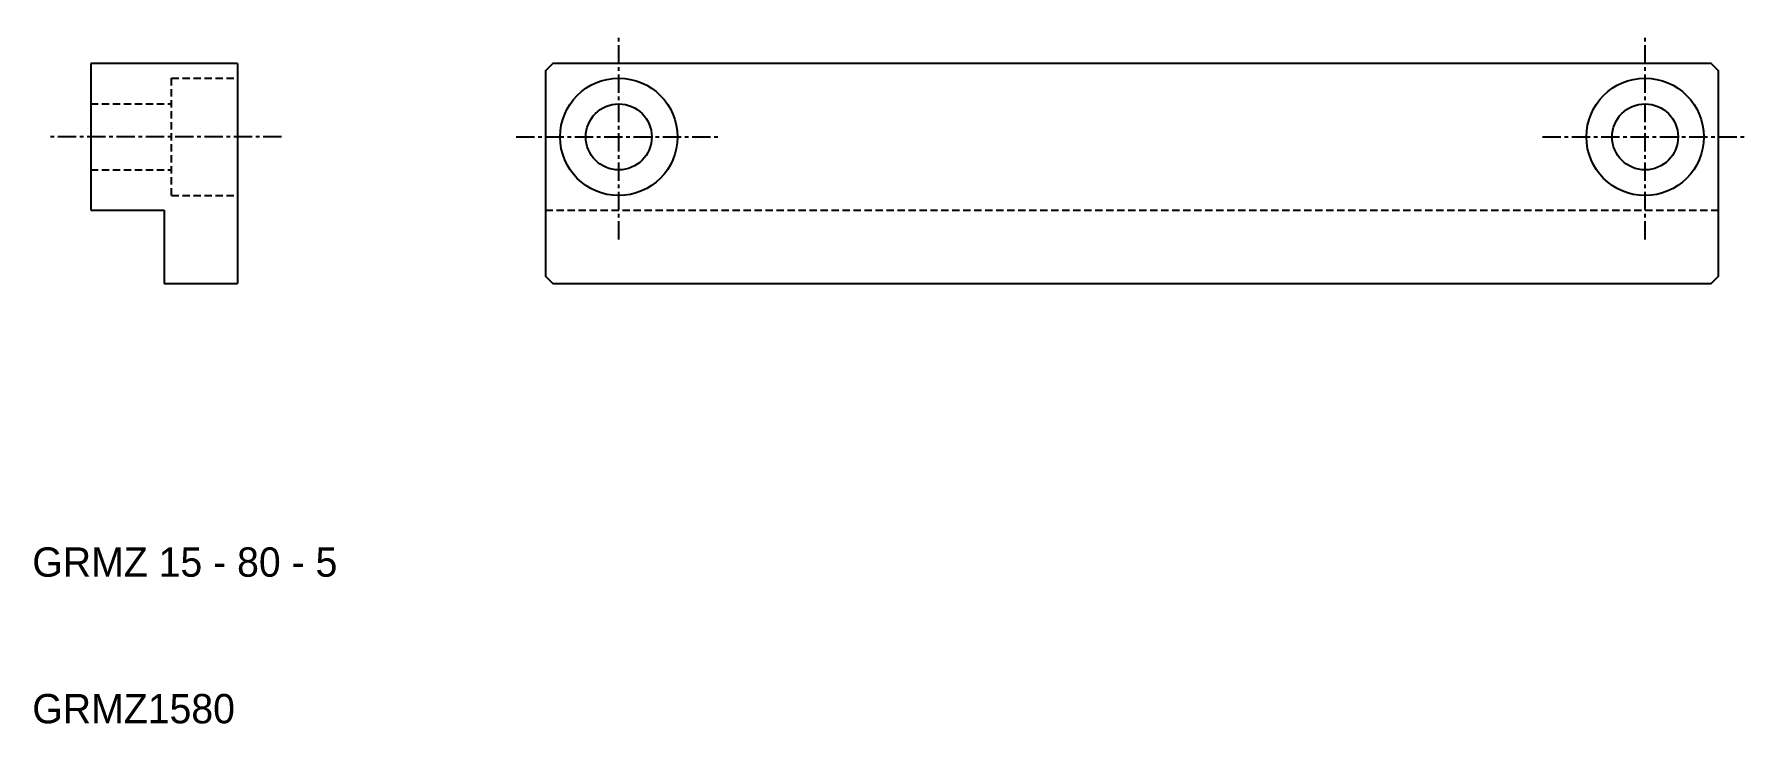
# Model space of a CAD drawing. Extents: x 10 to 127, y 10 to 57.
import ezdxf

# ---------------------------------------------------------------- set-up
doc = ezdxf.new("R2010")
doc.units = 0
doc.linetypes.add('CENTER', pattern=[2, 1.25, -0.25, 0.25, -0.25])
doc.linetypes.add('DASHED', pattern=[0.75, 0.5, -0.25])
doc.layers.get('0').update_dxf_attribs({"linetype": 'CONTINUOUS'})
doc.layers.add('CENTER', color=1, linetype='CENTER')

msp = doc.modelspace()

# ---------------------------------------------------------------- linework, layer by layer
at = {"color": 7, "linetype": 'CONTINUOUS'}
for p, q in [((24, 55), (14, 55)), ((14, 55), (14, 45)), ((24, 55), (24, 40)), ((14, 45), (19, 45)), ((19, 45), (19, 40)), ((19, 40), (24, 40))]:
    msp.add_line(p, q, dxfattribs=at)
at = {"color": 3, "linetype": 'DASHED'}
for p, q in [((19.5, 54), (24, 54)), ((19.5, 46), (19.5, 54)), ((14, 52.25), (19.5, 52.25)), ((14, 47.75), (19.5, 47.75)), ((19.5, 46), (24, 46)), ((45, 45), (125, 45))]:
    msp.add_line(p, q, dxfattribs=at)
at = {"color": 7, "linetype": 'CONTINUOUS'}
msp.add_lwpolyline([(45.5, 40), (124.5, 40), (125, 40.5), (125, 54.5), (124.5, 55), (45.5, 55), (45, 54.5), (45, 40.5)], close=True, dxfattribs=at)
for centre, radius in [((50, 50), 4), ((50, 50), 4), ((120, 50), 4), ((50, 50), 2.25), ((50, 50), 2.25), ((120, 50), 2.25)]:
    msp.add_circle(centre, radius, dxfattribs=at)
at = {"layer": 'CENTER', "color": 1, "linetype": 'CENTER'}
for p, q in [((50, 43), (50, 57)), ((50, 43), (50, 57)), ((120, 43), (120, 57)), ((27, 50), (11, 50)), ((43, 50), (57, 50)), ((43, 50), (57, 50)), ((113, 50), (127, 50))]:
    msp.add_line(p, q, dxfattribs=at)

# ---------------------------------------------------------------- texts
at = {"color": 7, "linetype": 'CONTINUOUS'}
for s, p in [('GRMZ 15 - 80 - 5', (10, 20)), ('GRMZ1580', (10, 10))]:
    msp.add_text(s, height=2, dxfattribs=at).set_placement(p)

doc.saveas('drawing.dxf')
